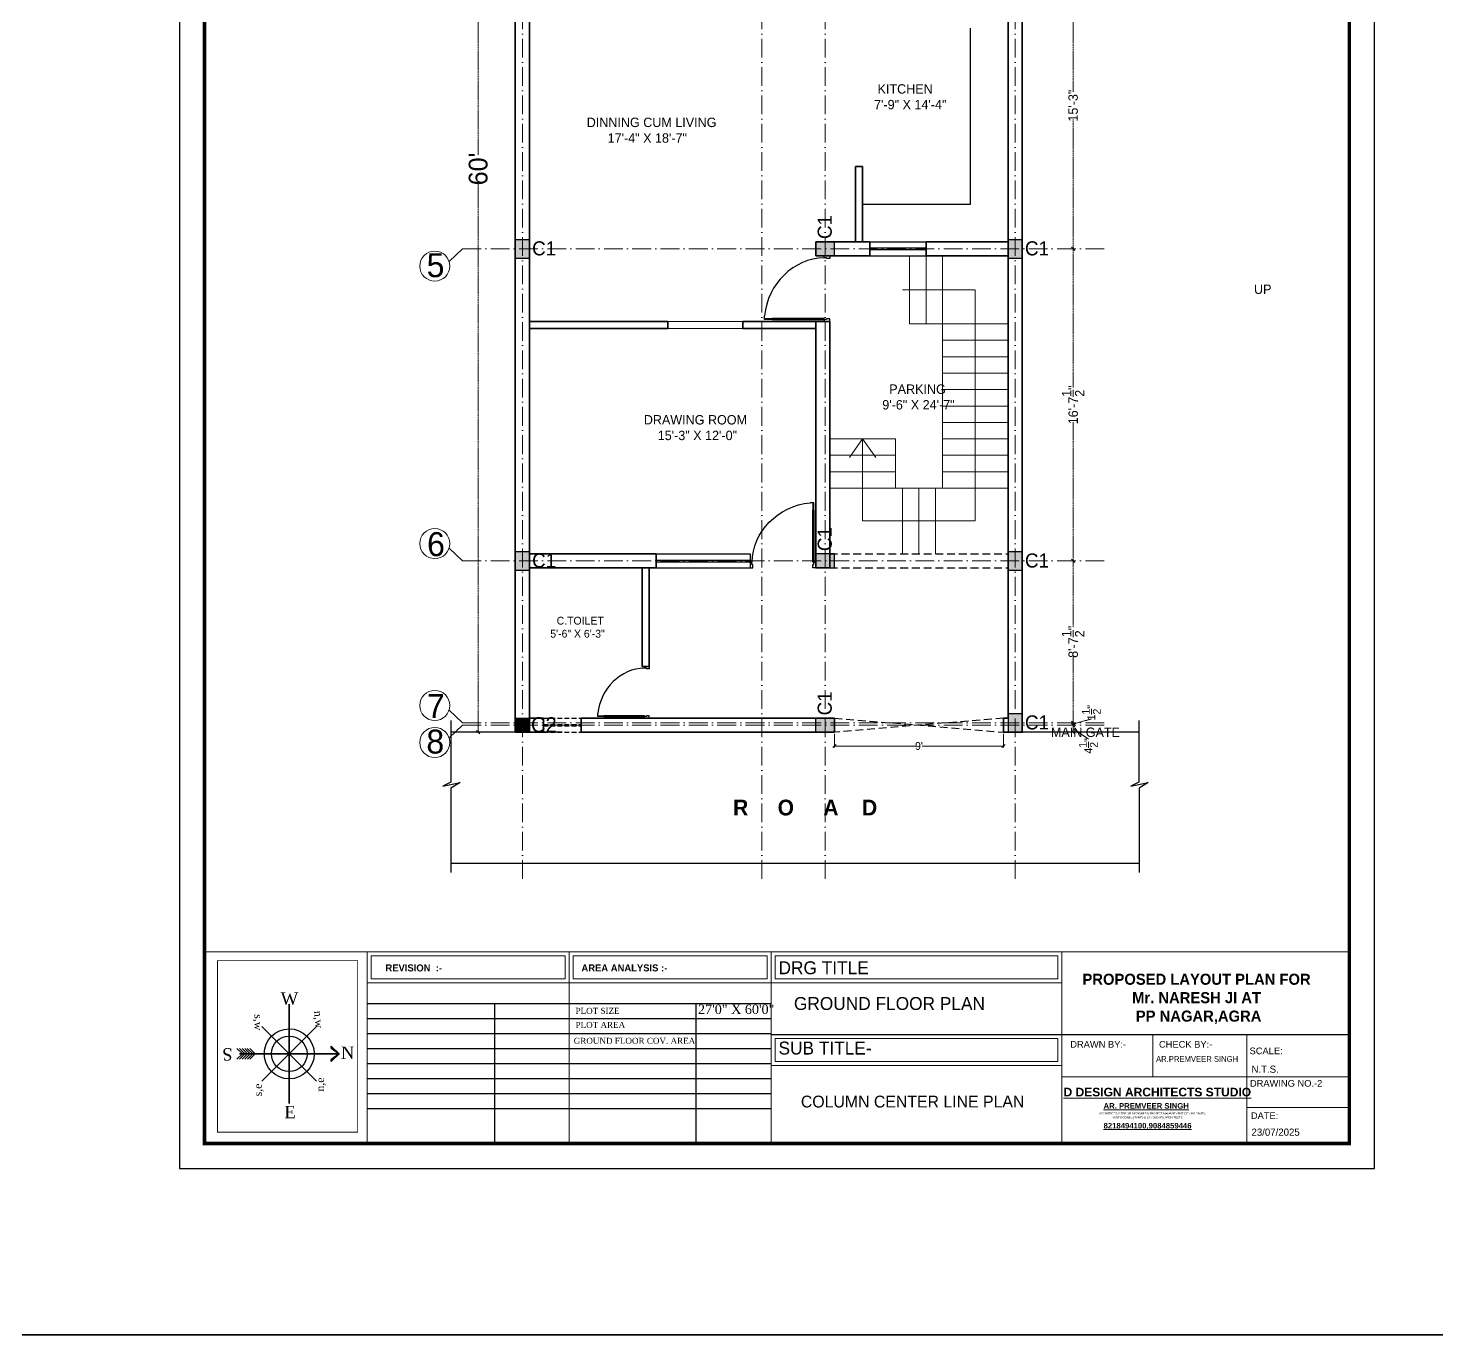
# Model space of a CAD drawing. Header units: millimetres. Extents: x -6808 to 215771, y -89660 to -16303.
# Drawn here: x 95165 to 96066, y -52187 to -51351 of the extents above; entities that cross this region are included whole.
import ezdxf

# ---------------------------------------------------------------- set-up
doc = ezdxf.new("R2010")
doc.units = ezdxf.units.MM
doc.header["$PDMODE"] = 35
doc.linetypes.add('ACAD_ISO10W100', pattern=[18, 12, -3, 0, -3])
doc.linetypes.add('DASHED', pattern=[0.75, 0.5, -0.25])
doc.layers.get('0').update_dxf_attribs({"color": 8})
for name, color, linetype, lineweight in [('col.center', 5, 'ACAD_ISO10W100', 15), ('column', 5, 'Continuous', 30), ('dim2', 6, 'Continuous', 20), ('FORMAT LAAYER', 250, 'Continuous', 13), ('Projection', 190, 'DASHED', 25), ('STAIR', 252, 'Continuous', 15), ('text', 7, 'Continuous', 25), ('wall', 7, 'Continuous', 35)]:
    doc.layers.add(name, color=color, linetype=linetype, lineweight=lineweight)
for name, color, linetype in [('FORMAT', 7, 'Continuous'), ('NET 01', 8, 'Continuous'), ('WIN', 5, 'Continuous')]:
    doc.layers.add(name, color=color, linetype=linetype)
doc.styles.add('cdim', font='arial.ttf')
doc.styles.add('HYPERMARTBORA0$0$SANSSERIFBOLD', font='sasb____.pfb', dxfattribs={"height": 0.2})
doc.styles.add('SAJ', font='eurr____.ttf')
doc.styles.get("Standard").update_dxf_attribs({"font": 'times.ttf'})
doc.styles.add('working', font='swissl.ttf')
doc.dimstyles.new('SAJ', dxfattribs={"dimtxt": 5, "dimasz": 2, "dimexe": 1, "dimexo": 1, "dimgap": 0.09375, "dimtad": 0, "dimdec": 1, "dimzin": 0, "dimdsep": 46, "dimlunit": 4, "dimtxsty": 'SAJ', "dimblk": 'OBLIQUE', "dimcen": 0.125, "dimdle": 0.375, "dimadec": 0, "dimazin": 0, "dimtfac": 1, "dimtdec": 1, "dimtofl": 0, "dimtmove": 0, "dimatfit": 3, "dimldrblk": 'OBLIQUE', "dimfxl": 1, "dimtolj": 1, "dimtzin": 0, "dimlwd": 5, "dimlwe": 5, "dimarcsym": 1})

# ---------------------------------------------------------------- blocks, each defined once
blk = doc.blocks.new('QEWFWE')
at = {"layer": 'NET 01'}
for p, q in [((238503.45, 15011.85), (238503.45, 15015.77)), ((238503.45, 15015.77), (238505.41, 15015.77)), ((238503.98, 15015.77), (238503.98, 15011.85)), ((238503.98, 15011.85), (238503.45, 15011.85)), ((238503.45, 15011.85), (238503.45, 14988.32)), ((238503.98, 14988.32), (238503.98, 15011.85)), ((238503.45, 14988.32), (238503.45, 14984.4)), ((238503.98, 14988.32), (238503.45, 14988.32)), ((238503.45, 14984.4), (238503.98, 14984.4)), ((238503.98, 14984.4), (238503.98, 14988.32))]:
    blk.add_line(p, q, dxfattribs=at)
for points in [[(238503.45, 14984.4), (238502.4, 14984.4), (238502.4, 14981.4), (238503.9, 14981.4), (238503.9, 14982.9), (238503.9, 14983.2), (238503.45, 14983.2)], [(238536.02, 14984.4), (238537.07, 14984.4), (238537.07, 14981.4), (238535.57, 14981.4), (238535.57, 14982.9), (238535.57, 14983.2), (238536.02, 14983.2)]]:
    blk.add_lwpolyline(points, close=True, dxfattribs=at)
blk.add_ellipse((238504.18, 14985.62), major_axis=(-29.27, 13.54), ratio=0.925766, start_param=-2.718612, end_param=-1.204625, dxfattribs=at)
blk = doc.blocks.new('_Oblique')
at = {"color": 0, "linetype": 'ByBlock', "lineweight": -2}
blk.add_line((-0.5, -0.5), (0.5, 0.5), dxfattribs=at)
blk = doc.blocks.new('*D1616')
at = {"layer": 'Defpoints', "color": 0, "transparency": 16777216}
for p in [(95680.68, -51801.37), (95788.68, -51801.37), (95680.68, -51810.22)]:
    blk.add_point(p, dxfattribs=at)
at = {"layer": 'wall', "color": 0, "lineweight": 5, "transparency": 16777216}
for p, q in [((95680.68, -51802.37), (95680.68, -51811.22)), ((95788.68, -51802.37), (95788.68, -51811.22)), ((95680.31, -51810.22), (95732.61, -51810.22)), ((95789.06, -51810.22), (95736.75, -51810.22))]:
    blk.add_line(p, q, dxfattribs=at)
at = {"layer": 'wall', "color": 0, "lineweight": 5, "transparency": 16777216, "xscale": 2, "yscale": 2, "zscale": 2}
for p, rotation in [((95680.68, -51810.22), 179.9999999999884), ((95788.68, -51810.22), 359.9999999999884)]:
    blk.add_blockref('_Oblique', p, dxfattribs=dict(at, rotation=rotation))
at = {"layer": 'wall', "color": 0, "transparency": 16777216, "insert": (95734.68, -51810.22), "char_height": 5, "attachment_point": 5, "style": 'SAJ'}
blk.add_mtext("\\A1;9'", dxfattribs=at)
blk = doc.blocks.new('*D1617')
at = {"layer": 'Defpoints', "color": 0, "transparency": 16777216}
for p in [(95452.97, -51081.37), (95476.68, -51081.37), (95476.68, -51801.37)]:
    blk.add_point(p, dxfattribs=at)
at = {"layer": 'dim2', "color": 0, "linetype": 'DASHED', "lineweight": 5, "transparency": 16777216}
for p, q in [((95475.68, -51081.37), (95451.97, -51081.37)), ((95452.97, -51080.99), (95452.97, -51432.31)), ((95452.97, -51801.74), (95452.97, -51450.42)), ((95475.68, -51801.37), (95451.97, -51801.37))]:
    blk.add_line(p, q, dxfattribs=at)
at = {"layer": 'dim2', "color": 0, "lineweight": 5, "transparency": 16777216, "xscale": 2, "yscale": 2, "zscale": 2}
for p, rotation in [((95452.97, -51081.37), 90), ((95452.97, -51801.37), 270)]:
    blk.add_blockref('_Oblique', p, dxfattribs=dict(at, rotation=rotation))
at = {"layer": 'dim2', "color": 0, "transparency": 16777216, "insert": (95452.97, -51441.37), "char_height": 12, "attachment_point": 5, "rotation": 90, "style": 'SAJ'}
blk.add_mtext("\\A1;60'", dxfattribs=at)
blk = doc.blocks.new('c1')
at = {"layer": 'column'}
blk.add_hatch(color=256, dxfattribs=at).paths.add_polyline_path([(58376.49, -43564.36), (58385.49, -43564.36), (58385.49, -43552.36), (58376.49, -43552.36)])
for p, q in [((58376.49, -43552.36), (58376.49, -43564.36)), ((58376.49, -43552.36), (58385.49, -43552.36)), ((58385.49, -43564.36), (58385.49, -43552.36)), ((58376.49, -43564.36), (58385.49, -43564.36))]:
    blk.add_line(p, q, dxfattribs=at)
blk = doc.blocks.new('A$C32B276F4')
at = {"layer": 'column'}
blk.add_hatch(color=256, dxfattribs=at).paths.add_polyline_path([(9, 0), (9, 9), (0, 9), (0, 0)])
for p, q in [((0, 0), (0, 9)), ((0, 9), (9, 9)), ((9, 0), (0, 0)), ((9, 9), (9, 0))]:
    blk.add_line(p, q, dxfattribs=at)
at = {"layer": 'col.center', "linetype": 'ByBlock', "insert": (10.02, 9.59), "char_height": 9.6, "width": 293.6941, "attachment_point": 1, "style": 'SAJ'}
blk.add_mtext('\\A1;{\\fCentury Gothic|b0|i0|c0|p34;C2}', dxfattribs=at)
blk = doc.blocks.new('*D1628')
at = {"layer": 'col.center', "color": 0, "linetype": 'DASHED', "lineweight": 5, "transparency": 16777216}
for p, q in [((95826.14, -51309.37), (95834.22, -51309.37)), ((95833.22, -51308.99), (95833.22, -51392.14)), ((95833.22, -51492.74), (95833.22, -51409.59)), ((95826.14, -51492.37), (95834.22, -51492.37))]:
    blk.add_line(p, q, dxfattribs=at)
at = {"layer": 'Defpoints', "color": 0, "transparency": 16777216}
for p in [(95825.14, -51309.37), (95825.14, -51492.37), (95833.22, -51492.37)]:
    blk.add_point(p, dxfattribs=at)
at = {"layer": 'col.center', "color": 0, "lineweight": 5, "transparency": 16777216, "xscale": 2, "yscale": 2, "zscale": 2}
for p, rotation in [((95833.22, -51309.37), 90), ((95833.22, -51492.37), 270)]:
    blk.add_blockref('_Oblique', p, dxfattribs=dict(at, rotation=rotation))
at = {"layer": 'col.center', "color": 0, "transparency": 16777216, "insert": (95833.22, -51400.87), "char_height": 5, "attachment_point": 5, "rotation": 90, "style": 'SAJ'}
blk.add_mtext('\\A1;{\\H1.2x;15\'-3"}', dxfattribs=at)
blk = doc.blocks.new('*D1629')
at = {"layer": 'col.center', "color": 0, "linetype": 'DASHED', "lineweight": 5, "transparency": 16777216}
for p, q in [((95826.14, -51492.37), (95834.22, -51492.37)), ((95833.22, -51491.99), (95833.22, -51581.22)), ((95833.22, -51692.24), (95833.22, -51603.02)), ((95826.14, -51691.87), (95834.22, -51691.87))]:
    blk.add_line(p, q, dxfattribs=at)
at = {"layer": 'Defpoints', "color": 0, "transparency": 16777216}
for p in [(95825.14, -51492.37), (95825.14, -51691.87), (95833.22, -51691.87)]:
    blk.add_point(p, dxfattribs=at)
at = {"layer": 'col.center', "color": 0, "lineweight": 5, "transparency": 16777216, "xscale": 2, "yscale": 2, "zscale": 2}
for p, rotation in [((95833.22, -51492.37), 90), ((95833.22, -51691.87), 270)]:
    blk.add_blockref('_Oblique', p, dxfattribs=dict(at, rotation=rotation))
at = {"layer": 'col.center', "color": 0, "transparency": 16777216, "insert": (95833.22, -51592.12), "char_height": 5, "attachment_point": 5, "rotation": 90, "style": 'SAJ'}
blk.add_mtext('\\A1;{\\H1.2x;16\'-7{\\H1x;\\S1/2;}"}', dxfattribs=at)
blk = doc.blocks.new('*D1630')
at = {"layer": 'col.center', "color": 0, "linetype": 'DASHED', "lineweight": 5, "transparency": 16777216}
for p, q in [((95826.14, -51691.87), (95834.22, -51691.87)), ((95833.22, -51691.49), (95833.22, -51734.32)), ((95833.22, -51795.74), (95833.22, -51752.91)), ((95826.14, -51795.37), (95834.22, -51795.37))]:
    blk.add_line(p, q, dxfattribs=at)
at = {"layer": 'Defpoints', "color": 0, "transparency": 16777216}
for p in [(95825.14, -51691.87), (95825.14, -51795.37), (95833.22, -51795.37)]:
    blk.add_point(p, dxfattribs=at)
at = {"layer": 'col.center', "color": 0, "lineweight": 5, "transparency": 16777216, "xscale": 2, "yscale": 2, "zscale": 2}
for p, rotation in [((95833.22, -51691.87), 90), ((95833.22, -51795.37), 270)]:
    blk.add_blockref('_Oblique', p, dxfattribs=dict(at, rotation=rotation))
at = {"layer": 'col.center', "color": 0, "transparency": 16777216, "insert": (95833.22, -51743.62), "char_height": 5, "attachment_point": 5, "rotation": 90, "style": 'SAJ'}
blk.add_mtext('\\A1;{\\H1.2x;8\'-7{\\H1x;\\S1/2;}"}', dxfattribs=at)
blk = doc.blocks.new('*D1633')
at = {"layer": 'col.center', "color": 0, "linetype": 'DASHED', "lineweight": 5, "transparency": 16777216}
for p, q in [((95827.14, -51795.37), (95834.22, -51795.37)), ((95827.14, -51796.87), (95834.22, -51796.87)), ((95833.22, -51796.12), (95844.86, -51792.9)), ((95833.22, -51794.99), (95833.22, -51797.24)), ((95844.86, -51792.9), (95844.86, -51792.72))]:
    blk.add_line(p, q, dxfattribs=at)
at = {"layer": 'Defpoints', "color": 0, "transparency": 16777216}
for p in [(95826.14, -51795.37), (95826.14, -51796.87), (95833.22, -51796.87)]:
    blk.add_point(p, dxfattribs=at)
at = {"layer": 'col.center', "color": 0, "lineweight": 5, "transparency": 16777216, "xscale": 2, "yscale": 2, "zscale": 2}
for p, rotation in [((95833.22, -51795.37), 90), ((95833.22, -51796.87), 270)]:
    blk.add_blockref('_Oblique', p, dxfattribs=dict(at, rotation=rotation))
at = {"layer": 'col.center', "color": 0, "transparency": 16777216, "insert": (95844.86, -51788.88), "char_height": 5, "attachment_point": 5, "rotation": 90, "style": 'SAJ'}
blk.add_mtext('\\A1;1{\\H1x;\\S1/2;}"', dxfattribs=at)
blk = doc.blocks.new('*D1634')
at = {"layer": 'col.center', "color": 0, "linetype": 'DASHED', "lineweight": 5, "transparency": 16777216}
for p, q in [((95825.11, -51796.87), (95834.22, -51796.87)), ((95833.22, -51796.49), (95833.22, -51801.74)), ((95825.11, -51801.37), (95834.22, -51801.37)), ((95833.22, -51799.12), (95842.94, -51805.7)), ((95842.94, -51805.7), (95842.94, -51805.89))]:
    blk.add_line(p, q, dxfattribs=at)
at = {"layer": 'Defpoints', "color": 0, "transparency": 16777216}
for p in [(95824.11, -51796.87), (95824.11, -51801.37), (95833.22, -51801.37)]:
    blk.add_point(p, dxfattribs=at)
at = {"layer": 'col.center', "color": 0, "lineweight": 5, "transparency": 16777216, "xscale": 2, "yscale": 2, "zscale": 2}
for p, rotation in [((95833.22, -51796.87), 90), ((95833.22, -51801.37), 270)]:
    blk.add_blockref('_Oblique', p, dxfattribs=dict(at, rotation=rotation))
at = {"layer": 'col.center', "color": 0, "transparency": 16777216, "insert": (95842.94, -51810.13), "char_height": 5, "attachment_point": 5, "rotation": 90, "style": 'SAJ'}
blk.add_mtext('\\A1;4{\\H1x;\\S1/2;}"', dxfattribs=at)

msp = doc.modelspace()

# ---------------------------------------------------------------- linework, layer by layer
for p, q in [((95767.683, -51463.866), (95767.683, -51351.366)), ((95698.683, -51463.866), (95767.683, -51463.866))]:
    msp.add_line(p, q)
at = {"linetype": 'ByBlock', "lineweight": 20}
for p, q in [((95574.183, -51538.866), (95622.183, -51538.866)), ((95574.183, -51543.366), (95622.183, -51543.366))]:
    msp.add_line(p, q, dxfattribs=at)
at = {"linetype": 'DASHED', "ltscale": 10}
for p, q in [((95677.683, -51687.366), (95791.683, -51687.366)), ((95677.683, -51696.366), (95791.683, -51696.366)), ((95680.683, -51792.366), (95788.683, -51801.366)), ((95788.683, -51792.366), (95680.683, -51801.366))]:
    msp.add_line(p, q, dxfattribs=at)
at = {"lineweight": -3}
for p, q in [((95314.699, -51989.523), (95349.637, -52024.375)), ((95314.742, -52024.418), (95349.594, -51989.48))]:
    msp.add_line(p, q, dxfattribs=at)
for points in [[(95435.479, -51793.849), (95435.479, -51833.407), (95430.305, -51835.803), (95441.341, -51833.617), (95435.51, -51837.073), (95435.51, -51890.99)], [(95875.293, -51793.849), (95875.293, -51833.407), (95870.119, -51835.803), (95881.154, -51833.617), (95875.324, -51837.073), (95875.324, -51890.99)]]:
    msp.add_lwpolyline(points)
at = {"lineweight": 30}
for points in [[(95506.683, -51801.366), (95435.479, -51801.366)], [(95875.293, -51801.366), (95799.671, -51801.366)], [(95875.324, -51885.366), (95435.51, -51885.366)]]:
    msp.add_lwpolyline(points, dxfattribs=at)
at = {"ltscale": 0.2}
for major_axis in [(-11.322, 11.294), (-8.058, 8.038)]:
    msp.add_ellipse((95332.168, -52006.949), major_axis=major_axis, ratio=1, start_param=3.9269908, end_param=10.2101761, dxfattribs=at)
at = {"layer": 'col.center'}
for p, q in [((95481.183, -51895.1), (95481.183, -51042.419)), ((95634.183, -51895.1), (95634.183, -51042.419)), ((95674.683, -51895.1), (95674.683, -51042.419)), ((95796.183, -51895.1), (95796.183, -51042.419)), ((95442.857, -51492.366), (95434.34, -51500.494)), ((95442.857, -51492.366), (95854.611, -51492.366)), ((95442.857, -51691.866), (95434.34, -51683.737)), ((95442.857, -51691.866), (95854.611, -51691.866)), ((95442.857, -51795.366), (95434.34, -51787.237)), ((95442.857, -51796.866), (95434.34, -51804.994)), ((95442.857, -51795.366), (95854.611, -51795.366)), ((95442.857, -51796.866), (95854.611, -51796.866))]:
    msp.add_line(p, q, dxfattribs=at)
at = {"layer": 'col.center', "linetype": 'ByBlock'}
for centre in [(95425.186, -51503.456), (95425.186, -51680.775), (95425.186, -51784.275), (95425.186, -51807.956)]:
    msp.add_circle(centre, 9.621, dxfattribs=at)
at = {"layer": 'FORMAT', "lineweight": 18}
for p, q in [((95511.077, -51941.716), (95511.077, -51961.54)), ((95640.193, -51961.54), (95640.193, -51941.716))]:
    msp.add_line(p, q, dxfattribs=at)
at = {"layer": 'FORMAT', "linetype": 'ByBlock'}
for p, q in [((95382.477, -51974.707), (95640.193, -51974.707)), ((95382.477, -51984.312), (95640.193, -51984.312)), ((95382.477, -51993.916), (95640.193, -51993.916)), ((95382.477, -52003.52), (95640.193, -52003.52)), ((95382.477, -52013.124), (95640.193, -52013.124)), ((95382.477, -52022.728), (95640.193, -52022.728)), ((95382.477, -52032.332), (95640.193, -52032.332)), ((95382.477, -52041.936), (95640.193, -52041.936))]:
    msp.add_line(p, q, dxfattribs=at)
at = {"layer": 'FORMAT'}
for p, q in [((95463.509, -52064.207), (95463.509, -51974.707)), ((95592.367, -52064.207), (95592.367, -51974.707))]:
    msp.add_line(p, q, dxfattribs=at)
at = {"layer": 'FORMAT', "ltscale": 2}
msp.add_line((95640.193, -51994.679), (96009.751, -51994.679), dxfattribs=at)
at = {"layer": 'FORMAT', "lineweight": 13, "ltscale": 20}
for p, q in [((95884.087, -51994.679), (95884.087, -52021.62)), ((95944.257, -52041.286), (96009.751, -52041.286))]:
    msp.add_line(p, q, dxfattribs=at)
at = {"layer": 'FORMAT', "color": 0}
msp.add_lwpolyline([(95261.99, -50995.634), (95261.99, -52080.284), (96025.828, -52080.284), (96025.828, -50995.634)], close=True, dxfattribs=at)
msp.add_lwpolyline([(95261.99, -50995.634), (95261.99, -52080.284), (96025.828, -52080.284), (96025.828, -50995.634)], close=True, dxfattribs=at)
at = {"layer": 'FORMAT', "color": 0, "const_width": 2.24}
msp.add_lwpolyline([(95278.067, -51011.711), (95278.067, -52064.207), (96009.751, -52064.207), (96009.751, -51011.711)], close=True, dxfattribs=at)
msp.add_lwpolyline([(95278.067, -51011.711), (95278.067, -52064.207), (96009.751, -52064.207), (96009.751, -51011.711)], close=True, dxfattribs=at)
at = {"layer": 'FORMAT', "ltscale": 2, "const_width": 0.559}
for points in [[(95381.961, -51941.716), (95381.961, -52064.207), (95278.067, -52064.207), (95278.067, -51941.716), (96009.751, -51941.716)], [(95511.077, -52064.207), (95511.077, -51941.716)], [(95640.193, -52064.207), (95640.193, -51941.716)]]:
    msp.add_lwpolyline(points, dxfattribs=at)
at = {"layer": 'FORMAT', "ltscale": 2, "const_width": 0.601}
msp.add_lwpolyline([(95286.255, -51947.382), (95375.926, -51947.382), (95375.926, -52057.045), (95286.255, -52057.045)], close=True, dxfattribs=at)
at = {"layer": 'FORMAT', "lineweight": 18}
for points in [[(95826.01, -51961.54), (95381.961, -51961.54), (95381.961, -51941.716), (95826.01, -51941.716)], [(95826.01, -51941.716), (95826.01, -51961.54)]]:
    msp.add_lwpolyline(points, dxfattribs=at)
for points in [[(95384.521, -51944.276), (95508.517, -51944.276), (95508.517, -51958.98), (95384.521, -51958.98)], [(95513.637, -51944.276), (95637.633, -51944.276), (95637.633, -51958.98), (95513.637, -51958.98)], [(95642.753, -51944.276), (95823.449, -51944.276), (95823.449, -51958.98), (95642.753, -51958.98)], [(95640.193, -51994.679), (95826.01, -51994.679), (95826.01, -52014.503), (95640.193, -52014.503)], [(95642.753, -51997.239), (95823.449, -51997.239), (95823.449, -52011.943), (95642.753, -52011.943)]]:
    msp.add_lwpolyline(points, close=True, dxfattribs=at)
at = {"layer": 'FORMAT', "const_width": 0.559}
msp.add_lwpolyline([(95826.01, -52064.207), (95826.01, -51941.716)], dxfattribs=at)
at = {"layer": 'FORMAT', "color": 0, "lineweight": 13}
for points in [[(95944.257, -52064.207), (95944.257, -51994.679)], [(95826.01, -52021.62), (96009.751, -52021.62)]]:
    msp.add_lwpolyline(points, dxfattribs=at)
at = {"layer": 'STAIR'}
for p, q in [((95728.683, -51540.366), (95728.683, -51496.866)), ((95739.183, -51540.366), (95739.183, -51496.866)), ((95749.683, -51540.366), (95749.683, -51496.866)), ((95770.683, -51518.616), (95724.228, -51518.616)), ((95770.683, -51666.366), (95770.683, -51518.616)), ((95728.683, -51540.366), (95749.683, -51540.366)), ((95749.683, -51540.366), (95791.683, -51540.366)), ((95749.683, -51540.366), (95749.683, -51645.366)), ((95749.683, -51550.866), (95791.683, -51550.866)), ((95749.683, -51561.366), (95791.683, -51561.366)), ((95749.683, -51571.866), (95791.683, -51571.866)), ((95749.683, -51582.366), (95791.683, -51582.366)), ((95749.683, -51592.866), (95791.683, -51592.866)), ((95749.683, -51603.366), (95791.683, -51603.366)), ((95677.683, -51613.866), (95719.683, -51613.866)), ((95719.683, -51613.866), (95719.683, -51645.366)), ((95749.683, -51613.866), (95791.683, -51613.866)), ((95677.683, -51624.366), (95719.683, -51624.366)), ((95749.683, -51624.366), (95791.683, -51624.366)), ((95677.683, -51634.866), (95719.683, -51634.866)), ((95749.683, -51634.866), (95791.683, -51634.866)), ((95677.683, -51645.366), (95719.683, -51645.366)), ((95719.683, -51645.366), (95749.683, -51645.366)), ((95724.183, -51645.366), (95724.183, -51687.366)), ((95734.683, -51645.366), (95734.683, -51687.366)), ((95745.183, -51645.366), (95745.183, -51687.366)), ((95749.683, -51645.366), (95791.683, -51645.366))]:
    msp.add_line(p, q, dxfattribs=at)
at = {"layer": 'wall'}
for p, q in [((95485.683, -51090.366), (95485.683, -51792.366)), ((95791.683, -51792.366), (95791.683, -51090.366)), ((95698.683, -51487.866), (95698.683, -51463.866)), ((95668.683, -51487.866), (95703.183, -51487.866)), ((95668.683, -51496.866), (95668.683, -51487.866)), ((95703.183, -51487.866), (95703.183, -51496.866)), ((95739.183, -51487.866), (95739.183, -51496.866)), ((95739.183, -51487.866), (95791.683, -51487.866)), ((95677.683, -51496.866), (95668.683, -51496.866)), ((95677.683, -51496.866), (95703.183, -51496.866)), ((95739.183, -51496.866), (95791.683, -51496.866)), ((95668.683, -51687.366), (95668.683, -51538.866)), ((95668.683, -51538.866), (95677.683, -51538.866)), ((95677.683, -51696.366), (95677.683, -51538.866)), ((95485.683, -51687.366), (95566.683, -51687.366)), ((95566.683, -51696.366), (95566.683, -51687.366)), ((95668.683, -51687.366), (95668.683, -51696.366)), ((95485.683, -51696.366), (95566.683, -51696.366)), ((95668.683, -51696.366), (95677.683, -51696.366)), ((95485.683, -51792.366), (95494.683, -51792.366)), ((95494.683, -51792.366), (95494.683, -51801.366)), ((95518.683, -51792.366), (95518.683, -51801.366)), ((95518.683, -51792.366), (95680.683, -51792.366)), ((95680.683, -51792.366), (95680.683, -51801.366)), ((95788.683, -51792.366), (95788.683, -51801.366)), ((95788.683, -51792.366), (95791.683, -51792.366))]:
    msp.add_line(p, q, dxfattribs=at)
at = {"layer": 'wall', "color": 1}
for p, q in [((95694.183, -51487.866), (95694.183, -51439.866)), ((95694.183, -51439.866), (95698.683, -51439.866)), ((95698.683, -51487.866), (95698.683, -51439.866)), ((95485.683, -51538.866), (95574.183, -51538.866)), ((95485.683, -51543.366), (95574.183, -51543.366)), ((95574.183, -51543.366), (95574.183, -51538.866)), ((95622.183, -51543.366), (95622.183, -51538.866)), ((95622.183, -51538.866), (95668.683, -51538.866)), ((95622.183, -51543.366), (95668.683, -51543.366)), ((95557.683, -51696.366), (95557.683, -51759.366)), ((95562.183, -51696.366), (95562.183, -51759.366)), ((95557.683, -51759.366), (95562.183, -51759.366))]:
    msp.add_line(p, q, dxfattribs=at)
at = {"layer": 'wall', "ltscale": 60}
for p, q in [((95332.207, -52038.775), (95332.129, -51975.123)), ((95302.195, -52006.986), (95298.749, -52003.548)), ((95303.854, -52006.984), (95300.409, -52003.546)), ((95305.514, -52006.982), (95302.068, -52003.544)), ((95307.173, -52006.979), (95303.728, -52003.542)), ((95308.833, -52006.977), (95305.387, -52003.54)), ((95310.492, -52006.975), (95307.047, -52003.538)), ((95363.994, -52006.91), (95359.051, -52001.98)), ((95359.051, -52001.98), (95359.053, -52003.308)), ((95359.053, -52003.308), (95363.994, -52006.91)), ((95302.195, -52006.986), (95298.758, -52010.431)), ((95363.994, -52006.91), (95300.342, -52006.988)), ((95303.854, -52006.984), (95300.417, -52010.429)), ((95305.514, -52006.982), (95302.077, -52010.427)), ((95307.173, -52006.979), (95303.736, -52010.425)), ((95308.833, -52006.977), (95305.396, -52010.423)), ((95310.492, -52006.975), (95307.055, -52010.421)), ((95359.062, -52010.524), (95363.994, -52006.91)), ((95359.064, -52011.852), (95359.062, -52010.524)), ((95363.994, -52006.91), (95359.064, -52011.852))]:
    msp.add_line(p, q, dxfattribs=at)
at = {"layer": 'wall'}
msp.add_lwpolyline([(93918.243, -50754.305), (102727.982, -50754.305), (102727.982, -52186.548), (93918.243, -52186.548)], close=True, dxfattribs=at)
for points in [[(95788.683, -51801.366), (95800.683, -51801.366), (95800.683, -51081.366), (95476.683, -51081.366), (95476.683, -51801.366), (95494.683, -51801.366)], [(95518.683, -51801.366), (95680.683, -51801.366)]]:
    msp.add_lwpolyline(points, dxfattribs=at)
at = {"layer": 'WIN'}
for p, q in [((95703.183, -51487.866), (95739.183, -51487.866)), ((95703.183, -51491.866), (95739.183, -51491.866)), ((95703.183, -51492.866), (95739.183, -51492.866)), ((95703.183, -51496.866), (95739.183, -51496.866)), ((95566.683, -51687.366), (95626.683, -51687.366)), ((95626.683, -51687.366), (95626.683, -51696.366)), ((95566.683, -51691.366), (95626.683, -51691.366)), ((95566.683, -51692.366), (95626.683, -51692.366)), ((95566.683, -51696.366), (95626.683, -51696.366))]:
    msp.add_line(p, q, dxfattribs=at)
at = {"layer": 'WIN', "linetype": 'DASHED', "ltscale": 6}
for p, q in [((95494.683, -51792.366), (95518.683, -51792.366)), ((95494.683, -51796.366), (95518.683, -51796.366)), ((95494.683, -51797.366), (95518.683, -51797.366)), ((95494.683, -51801.366), (95518.683, -51801.366))]:
    msp.add_line(p, q, dxfattribs=at)

# ---------------------------------------------------------------- block references
at = {"linetype": 'ByBlock', "lineweight": 20, "xscale": 1.211467555345734, "yscale": 1.211467555345734, "zscale": 1.211467555345734, "rotation": 90}
msp.add_blockref('QEWFWE', (113827.157, -340476.782), dxfattribs=at)
at = {"linetype": 'ByBlock', "lineweight": 20, "xscale": -1.211467555345734, "yscale": 1.211467555345734, "zscale": 1.211467555345734}
msp.add_blockref('QEWFWE', (384606.599, -69845.84), dxfattribs=at)
at = {"layer": 'column'}
for name, p in [('c1', (37100.191, -7934.004)), ('c1', (37415.191, -7934.004)), ('c1', (37100.191, -8133.504)), ('c1', (37415.191, -8133.504)), ('A$C32B276F4', (95476.683, -51801.366)), ('c1', (37415.191, -8237.004))]:
    msp.add_blockref(name, p, dxfattribs=at)
at = {"layer": 'column', "rotation": 90}
for p in [(52116.321, -109873.357), (52116.321, -110072.857), (52116.321, -110177.857)]:
    msp.add_blockref('c1', p, dxfattribs=at)
at = {"layer": 'wall', "color": 1, "xscale": 0.9518673649145052, "yscale": 0.9518673649145052, "zscale": 0.9518673649145052, "rotation": 90.00000000000001}
msp.add_blockref('QEWFWE', (109822.484, -278815.014), dxfattribs=at)

# ---------------------------------------------------------------- texts
for s, height, rotation, p in [('W', 7.912, 0.070059, (95326.682, -51975.595)), ('s,w', 4.999, 270.070059, (95309.938, -51981.639)), ('n,w', 4.999, 275.294842, (95348.015, -51979.654)), ('S', 7.912, 180.070059, (95295.917, -52003.335)), ('n,e', 4.999, 90.070059, (95354.441, -52031.067)), ('s,e', 4.999, 90.070059, (95314.668, -52034.119)), ('E', 7.912, 0.070059, (95329.068, -52048.106))]:
    msp.add_text(s, height=height, rotation=rotation).set_placement(p)
at = {"layer": 'col.center', "linetype": 'ByBlock', "char_height": 9, "width": 293.6941, "attachment_point": 1, "rotation": 90, "style": 'SAJ'}
for insert in [(95669.915, -51486.135), (95669.915, -51685.635), (95669.915, -51790.635)]:
    msp.add_mtext('\\A1;{\\fCentury Gothic|b0|i0|c0|p34;C1}', dxfattribs=dict(at, insert=insert))
at = {"layer": 'col.center', "linetype": 'ByBlock', "char_height": 9, "width": 293.6941, "attachment_point": 1, "style": 'SAJ'}
for insert in [(95487.413, -51487.598), (95802.413, -51487.598), (95487.413, -51687.098), (95802.413, -51687.098), (95802.413, -51790.598)]:
    msp.add_mtext('\\A1;{\\fCentury Gothic|b0|i0|c0|p34;C1}', dxfattribs=dict(at, insert=insert))
at = {"layer": 'col.center', "style": 'SAJ'}
for s, insert, char_height, width, attachment_point in [('\\A1;\\pi0.45614;{\\fCentury Gothic|b0|i0|c0|p34;5}', (95419.543, -51510.726), 15.3, 10.91812, 7), ('\\A1;\\pi0.74217;{\\fCentury Gothic|b0|i0|c0|p34;6}', (95419.543, -51673.505), 15.3, 10.91812, 1), ('\\A1;\\pi0.60695;{\\fCentury Gothic|b0|i0|c0|p34;7}', (95419.543, -51777.005), 15.3, 10.91812, 1), ('\\A1;\\pi0.27932;{\\fCentury Gothic|b0|i0|c0|p34;8}', (95419.543, -51815.226), 15.3, 10.91812, 7), ('\\A1;{\\fCentury Gothic|b0|i0|c0|p34;COLUMN CENTER LINE PLAN}', (95659.188, -52033.669), 7.56877, 183.55881, 1)]:
    msp.add_mtext(s, dxfattribs=dict(at, insert=insert, char_height=char_height, width=width, attachment_point=attachment_point))
at = {"layer": 'FORMAT', "lineweight": 13, "style": 'working'}
for s, height, p in [('DRAWN BY:-', 4.2576, (95831.356, -52003)), (' CHECK BY:-', 4.25764, (95886.439, -52003)), ('SCALE:', 4.2576, (95945.991, -52007.187)), ('DRAWING NO.-2', 4.25764, (95946.216, -52027.924)), ('DATE:', 4.2576, (95946.816, -52048.607))]:
    msp.add_text(s, height=height, dxfattribs=at).set_placement(p)
at = {"layer": 'FORMAT', "style": 'cdim'}
for s, insert, char_height, width, attachment_point in [('\\A1;{\\fCentury Gothic|b1|i0|c0|p34;REVISION  :-}', (95393.673, -51949.778), 4.50194, 99.40447, 1), ('\\A1;{\\fCentury Gothic|b1|i0|c0|p34;AREA ANALYSIS :-}', (95518.962, -51949.778), 4.50194, 99.40447, 1), ('\\A1;{\\fDilleniaUPC|b1|i0|c0|p18;PROPOSED LAYOUT PLAN FOR \\PMr. NARESH JI AT \\P PP NAGAR,AGRA}', (95912.101, -51971.836), 7.06187, 177.40877, 5)]:
    msp.add_mtext(s, dxfattribs=dict(at, insert=insert, char_height=char_height, width=width, attachment_point=attachment_point))
at = {"layer": 'FORMAT', "ltscale": 2, "attachment_point": 1, "style": 'SAJ'}
for s, insert, char_height, width in [('\\A1;{\\fCentury Gothic|b0|i0|c0|p34;DRG TITLE}', (95644.906, -51947.798), 8.25836, 191.48142), ('\\A1;{\\fCentury Gothic|b0|i0|c0|p34;GROUND FLOOR PLAN}', (95654.751, -51970.647), 8.25836, 191.48142), ('\\A1;{\\fCentury Gothic|b0|i0|c0|p34;SUB TITLE-}', (95644.903, -51999.125), 8.25836, 191.48142), ('\\A1;{\\fShonar Bangla|b0|i0|c0|p34;AR.PREMVEER SINGH}', (95886.217, -52008.405), 3.65867, 186.55052), ('\\A1;{\\fShonar Bangla|b0|i0|c0|p34;N.T.S.}', (95947.203, -52014.441), 4.60846, 119.67589), ('\\A1;{\\fShonar Bangla|b0|i0|c0|p34;23/07/2025}', (95947.203, -52054.707), 4.60846, 119.67589)]:
    msp.add_mtext(s, dxfattribs=dict(at, insert=insert, char_height=char_height, width=width))
at = {"layer": 'FORMAT', "lineweight": 13, "attachment_point": 1, "style": 'working'}
for s, insert, char_height, width in [('\\A1;{\\fBook Antiqua|b0|i0|c0|p18;27\'0" X 60\'0"}', (95593.454, -51975.461), 5.98638, 154.95147), ('\\A1;{\\fBook Antiqua|b0|i0|c0|p18;PLOT SIZE}', (95515.163, -51977.539), 3.84038, 99.40447), ('\\A1;{\\fBook Antiqua|b0|i0|c0|p18;PLOT AREA}', (95515.163, -51986.523), 3.84038, 99.40447), ('\\A1;{\\fBook Antiqua|b0|i0|c0|p18;GROUND FLOOR COV. AREA}', (95514.001, -51996.696), 3.84038, 99.40447)]:
    msp.add_mtext(s, dxfattribs=dict(at, insert=insert, char_height=char_height, width=width))
at = {"layer": 'FORMAT LAAYER', "color": 0, "lineweight": 13}
for s, height, style, p in [('%%UD DESIGN ARCHITECTS STUDIO', 5.4966, 'HYPERMARTBORA0$0$SANSSERIFBOLD', (95827.087, -52034.131)), ('%%UAR. PREMVEER SINGH', 3.53004, 'HYPERMARTBORA0$0$SANSSERIFBOLD', (95852.66, -52041.973)), ('ARCHITECTS,INTERIOR DESIGNERS,PROJECT MANAGEMENT CONSULTANTS,', 1.28401, 'working', (95849.819, -52045.701)), ('VASTU CONSULTANTS & LANDSCAPE ARCHITECTS', 1.28401, 'working', (95858.314, -52048.153)), ('%%U8218494100,9084859446', 3.53004, 'HYPERMARTBORA0$0$SANSSERIFBOLD', (95852.66, -52054.645))]:
    msp.add_text(s, height=height, dxfattribs=dict(at, style=style)).set_placement(p)
at = {"layer": 'FORMAT LAAYER', "linetype": 'ByBlock', "insert": (95646.942, -51844.485), "char_height": 10.08, "width": 351.4658, "attachment_point": 2, "style": 'SAJ'}
msp.add_mtext('\\A1;{\\fCentury Gothic|b1|i0|c0|p34;        R     O     A    D }', dxfattribs=at)
at = {"layer": 'Projection', "color": 1}
msp.add_text('N', height=7.912, rotation=0.070059, dxfattribs=at).set_placement((95365.201, -52010.193))
at = {"layer": 'text', "ltscale": 2, "char_height": 6, "style": 'SAJ'}
for s, insert, width, attachment_point in [('\\A1;{\\fCentury Gothic|b0|i0|c0|p34;  \\P KITCHEN\\P7\'-9" X 14\'-4"}', (95705.999, -51377.203), 244.74508, 1), ('\\A1;{\\fCentury Gothic|b0|i0|c0|p34;   DINNING CUM LIVING\\P         17\'-4" X 18\'-7"}', (95515.643, -51408.574), 115.0205, 1), ('\\A1;{\\fCentury Gothic|b0|i0|c0|p34;UP}', (95959.964, -51515.208), 244.74508, 3), ('\\A1;{\\fCentury Gothic|b0|i0|c0|p34;       PARKING\\P     9\'-6" X 24\'-7"}', (95700.092, -51579.089), 244.74508, 1), ('\\A1;{\\fCentury Gothic|b0|i0|c0|p34; DRAWING ROOM\\P     15\'-3" X 12\'-0"}', (95556.575, -51598.673), 244.74508, 1), ('\\A1;{\\fCentury Gothic|b0|i0|c0|p34; \\H0.83333x; C.TOILET\\P5\'-6" X 6\'-3"}', (95499.023, -51727.581), 244.74508, 1), ('\\A1;{\\fCentury Gothic|b0|i0|c0|p34;MAIN GATE}', (95863.127, -51798.395), 244.74508, 3)]:
    msp.add_mtext(s, dxfattribs=dict(at, insert=insert, width=width, attachment_point=attachment_point))

# ---------------------------------------------------------------- dimensions: what is measured, and where the dimension line sits
at = {"layer": 'col.center'}
for p1, p2, picture, middle in [((95825.139, -51309.366), (95825.139, -51492.366), '*D1628', (95833.218, -51400.866)), ((95825.139, -51492.366), (95825.139, -51691.866), '*D1629', (95833.218, -51592.116)), ((95825.139, -51691.866), (95825.139, -51795.366), '*D1630', (95833.218, -51743.616))]:
    dim = msp.add_aligned_dim(p1=p1, p2=p2, distance=8.079, text='{\\H1.2x;<>}', dimstyle='SAJ', override={"dimtmove": 1}, dxfattribs=at)
    dim.commit()
    dim.dimension.update_dxf_attribs({"geometry": picture, "text_midpoint": middle})
for base, p1, p2, picture, middle in [((95833.218, -51796.866), (95826.139, -51795.366), (95826.139, -51796.866), '*D1633', (95844.859, -51792.623)), ((95833.218, -51801.366), (95824.114, -51796.866), (95824.114, -51801.366), '*D1634', (95842.94, -51805.981))]:
    dim = msp.add_linear_dim(base=base, p1=p1, p2=p2, angle=270, dimstyle='SAJ', override={"dimtmove": 1}, dxfattribs=at)
    dim.commit()
    dim.dimension.update_dxf_attribs({"geometry": picture, "text_midpoint": middle, "dimtype": 161})
at = {"layer": 'dim2'}
dim = msp.add_aligned_dim(p1=(95476.683, -51801.366), p2=(95476.683, -51081.366), distance=23.711, dimstyle='SAJ', override={"dimtxt": 12}, dxfattribs=at)
dim.commit()
dim.dimension.update_dxf_attribs({"geometry": '*D1617', "text_midpoint": (95452.971, -51441.366)})
at = {"layer": 'wall'}
dim = msp.add_aligned_dim(p1=(95788.683, -51801.366), p2=(95680.683, -51801.366), distance=8.853, dimstyle='SAJ', override={"dimfxl": 4}, dxfattribs=at)
dim.commit()
dim.dimension.update_dxf_attribs({"geometry": '*D1616', "text_midpoint": (95734.683, -51810.219)})

# ---------------------------------------------------------------- leaders
at = {"layer": 'STAIR'}
msp.add_leader([(95698.683, -51613.866), (95698.683, -51666.366), (95770.683, -51666.366)], dimstyle='SAJ', override={"dimasz": 12, "dimldrblk": 'Open90'}, dxfattribs=at)

doc.saveas('drawing.dxf')
